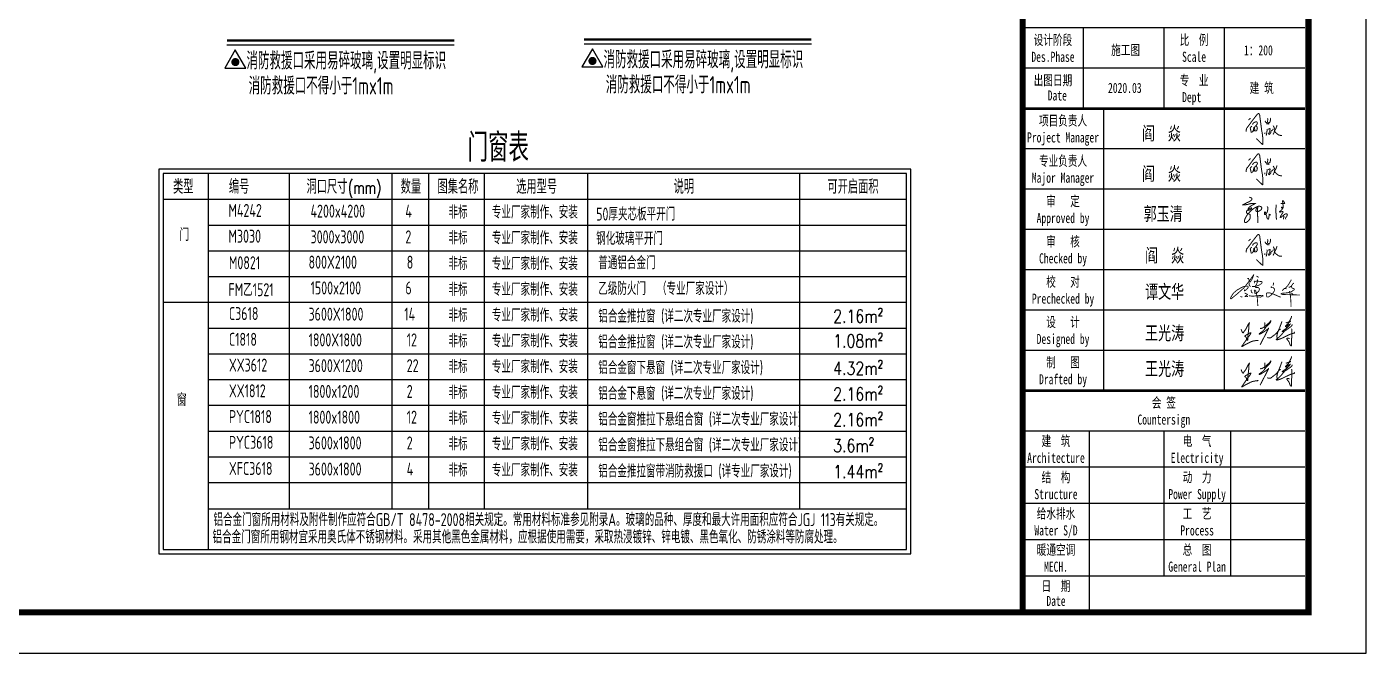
# Model space of a CAD drawing. Extents: x 180850 to 1399066, y 48356 to 327880.
# Drawn here: x 747493 to 793893, y 232984 to 254692 of the extents above; entities that cross this region are included whole.
import ezdxf
from ezdxf.enums import TextEntityAlignment as Align

# ---------------------------------------------------------------- set-up
doc = ezdxf.new("R2010")
doc.units = 0
doc.header["$LTSCALE"] = 1000
for name, color, linetype in [('002', 3, 'Continuous'), ('Gzd', 1, 'Continuous'), ('PUB_TAB', 7, 'Continuous'), ('PUB_TITLE', 4, 'Continuous'), ('REIN', 1, 'Continuous'), ('TEXT', 7, 'Continuous'), ('THICK', 6, 'Continuous'), ('THIN', 7, 'Continuous'), ('图框文字', 120, 'Continuous')]:
    doc.layers.add(name, color=color, linetype=linetype)
doc.styles.add('_gyy_title_ST', font='', dxfattribs={"width": 0.8})
doc.styles.add('_TCH_WDTABLE', font='SIMPLEX', dxfattribs={"bigfont": 'GBCBIG'})
doc.styles.add('SIM-TSSC', font='simplex.shx', dxfattribs={"width": 0.8, "bigfont": 'tssdchn.shx'})
doc.styles.add('TSSD_Dimension', font='Tssdeng.shx', dxfattribs={"width": 0.8, "bigfont": 'hztxt.shx'})
doc.styles.add('TSSD_Norm', font='tssdeng.shx', dxfattribs={"bigfont": 'hztxt.shx'})
doc.styles.add('标准字体', font='tssdeng.shx', dxfattribs={"width": 0.7, "bigfont": 'tssdchn.shx'})
doc.styles.get('_gyy_title_ST').set_extended_font_data('SimSun')

# ---------------------------------------------------------------- blocks, each defined once
blk = doc.blocks.new('asdf')
at = {"color": 2, "lineweight": 25, "const_width": 25}
for points in [[(2531201, 1895196), (2531253, 1895242)], [(2531310, 1895199), (2531428, 1895348)], [(2531428, 1895348), (2531455, 1895365)], [(2531455, 1895365), (2531480, 1895318)], [(2531480, 1895318), (2531529, 1894945)], [(2531677, 1895238), (2531681, 1895194)], [(2531740, 1895244), (2531751, 1895233)], [(2531751, 1895233), (2531751, 1895205)], [(2531144, 1894910), (2531152, 1894991)], [(2531152, 1894991), (2531180, 1895021)], [(2531180, 1895021), (2531310, 1895199)], [(2531288, 1895046), (2531245, 1895006)], [(2531245, 1895006), (2531261, 1894932)], [(2531261, 1894932), (2531271, 1894889)], [(2531271, 1894889), (2531288, 1894893)], [(2531288, 1894893), (2531319, 1894920)], [(2531301, 1895084), (2531314, 1895109)], [(2531314, 1895109), (2531322, 1895121)], [(2531319, 1894920), (2531321, 1894951)], [(2531321, 1894951), (2531334, 1894984)], [(2531322, 1895121), (2531341, 1895136)], [(2531338, 1894938), (2531326, 1894956)], [(2531334, 1894984), (2531336, 1895022)], [(2531346, 1894925), (2531338, 1894938)], [(2531339, 1894936), (2531360, 1894945)], [(2531341, 1895136), (2531372, 1895148)], [(2531345, 1894996), (2531367, 1895042)], [(2531387, 1894925), (2531346, 1894925)], [(2531360, 1894945), (2531351, 1894996)], [(2531367, 1895042), (2531382, 1895054)], [(2531372, 1895148), (2531403, 1895151)], [(2531382, 1895054), (2531401, 1895042)], [(2531409, 1894940), (2531387, 1894925)], [(2531407, 1895082), (2531389, 1895056)], [(2531401, 1895042), (2531414, 1895027)], [(2531403, 1895151), (2531421, 1895140)], [(2531423, 1895114), (2531407, 1895082)], [(2531421, 1894971), (2531409, 1894940)], [(2531414, 1895027), (2531422, 1895000)], [(2531421, 1895140), (2531423, 1895114)], [(2531422, 1895000), (2531421, 1894971)], [(2531529, 1894945), (2531550, 1894833)], [(2531612, 1895178), (2531630, 1895135)], [(2531630, 1895135), (2531645, 1895132)], [(2531645, 1895132), (2531659, 1895133)], [(2531658, 1895106), (2531656, 1895092)], [(2531671, 1895149), (2531658, 1895106)], [(2531664, 1894948), (2531658, 1894880)], [(2531661, 1894978), (2531664, 1894948)], [(2531671, 1895106), (2531703, 1895096)], [(2531681, 1895194), (2531671, 1895149)], [(2531712, 1895127), (2531687, 1895132)], [(2531690, 1894965), (2531741, 1894991)], [(2531728, 1894906), (2531694, 1894847)], [(2531703, 1895096), (2531716, 1895110)], [(2531734, 1895144), (2531712, 1895127)], [(2531741, 1894991), (2531728, 1894906)], [(2531744, 1895184), (2531734, 1895144)], [(2531751, 1895205), (2531744, 1895184)], [(2531758, 1894919), (2531804, 1894953)], [(2531758, 1894885), (2531758, 1894919)], [(2531804, 1894953), (2531821, 1894982)], [(2531817, 1895058), (2531855, 1894974)], [(2531845, 1894919), (2531835, 1894880)], [(2531855, 1894974), (2531845, 1894919)], [(2531855, 1894949), (2531853, 1894942)], [(2531853, 1894942), (2531864, 1894888)], [(2531878, 1894974), (2531855, 1894949)], [(2531862, 1894897), (2531907, 1894859)], [(2531912, 1895067), (2531878, 1894974)], [(2531555, 1894585), (2531397, 1894735)], [(2531550, 1894833), (2531558, 1894732)], [(2531558, 1894626), (2531555, 1894585)], [(2531558, 1894732), (2531558, 1894626)], [(2531610, 1894887), (2531611, 1894847)], [(2531658, 1894880), (2531641, 1894811)], [(2531694, 1894847), (2531720, 1894839)], [(2531720, 1894839), (2531758, 1894885)], [(2531835, 1894880), (2531810, 1894836)], [(2531907, 1894859), (2531945, 1894828)], [(2531945, 1894828), (2531993, 1894816)], [(2531993, 1894816), (2532034, 1894816)]]:
    blk.add_lwpolyline(points, dxfattribs=at)
blk = doc.blocks.new('wfadf')
at = {"color": 2, "lineweight": 25, "const_width": 25}
for points in [[(2531221, 1893280), (2531268, 1893267), (2531280, 1893258), (2531285, 1893250), (2531289, 1893239), (2531287, 1893226), (2531279, 1893214), (2531266, 1893200), (2531240, 1893184), (2531192, 1893157), (2531155, 1893142), (2531122, 1893123), (2531089, 1893107), (2531063, 1893096), (2531061, 1893091), (2531109, 1893090), (2531136, 1893095), (2531162, 1893099), (2531182, 1893103), (2531204, 1893109), (2531229, 1893116), (2531261, 1893123), (2531306, 1893123), (2531348, 1893125), (2531368, 1893126), (2531354, 1893113), (2531289, 1893081), (2531258, 1893060), (2531236, 1893048), (2531213, 1893026), (2531203, 1893014), (2531197, 1892999), (2531197, 1892980), (2531197, 1892967), (2531201, 1892959), (2531209, 1892956), (2531223, 1892960), (2531255, 1892976), (2531265, 1892983), (2531278, 1892994), (2531283, 1893005), (2531283, 1893010), (2531280, 1893016), (2531268, 1893016), (2531256, 1893014), (2531231, 1892999), (2531206, 1892983), (2531187, 1892967), (2531163, 1892946), (2531155, 1892932), (2531152, 1892912), (2531156, 1892892), (2531169, 1892880), (2531194, 1892873), (2531218, 1892866), (2531239, 1892852), (2531246, 1892838), (2531245, 1892809), (2531246, 1892782), (2531243, 1892758), (2531229, 1892732), (2531210, 1892706), (2531188, 1892686), (2531165, 1892668), (2531149, 1892657), (2531130, 1892654), (2531116, 1892655), (2531107, 1892664), (2531102, 1892674), (2531102, 1892689), (2531104, 1892708), (2531111, 1892733), (2531129, 1892774), (2531149, 1892807), (2531168, 1892837), (2531190, 1892865), (2531212, 1892893), (2531255, 1892938), (2531298, 1892974), (2531333, 1893002), (2531366, 1893021), (2531413, 1893044), (2531436, 1893054), (2531455, 1893058), (2531478, 1893058), (2531506, 1893051), (2531525, 1893038), (2531531, 1893026), (2531534, 1893013), (2531528, 1892997), (2531522, 1892981), (2531502, 1892960), (2531479, 1892944), (2531442, 1892928), (2531413, 1892927), (2531395, 1892933), (2531387, 1892949), (2531386, 1892964), (2531390, 1892977), (2531398, 1892992), (2531412, 1893015), (2531422, 1893021), (2531431, 1893022), (2531425, 1892920), (2531430, 1892817), (2531432, 1892667), (2531432, 1892642)], [(2531661, 1893048), (2531679, 1893035), (2531682, 1893015), (2531680, 1892967), (2531667, 1892912), (2531644, 1892876), (2531631, 1892856), (2531618, 1892849), (2531606, 1892849), (2531599, 1892860), (2531598, 1892890), (2531603, 1892914), (2531616, 1892915), (2531626, 1892898), (2531636, 1892856), (2531655, 1892804), (2531659, 1892776), (2531664, 1892764), (2531672, 1892749), (2531680, 1892740), (2531686, 1892737), (2531691, 1892736), (2531697, 1892739), (2531704, 1892762), (2531713, 1892817), (2531715, 1892846), (2531715, 1892856), (2531741, 1892842), (2531758, 1892842)], [(2531889, 1893096), (2531883, 1892990), (2531884, 1892899), (2531891, 1892801), (2531895, 1892727)], [(2531975, 1892927), (2531970, 1892912)], [(2531970, 1892912), (2531986, 1892913)], [(2531999, 1892940), (2531975, 1892927)], [(2531986, 1892913), (2531999, 1892914)], [(2532033, 1892977), (2531999, 1892940)], [(2531999, 1892914), (2532006, 1892916)], [(2532003, 1893125), (2532035, 1893127)], [(2532006, 1892916), (2532021, 1892922)], [(2532019, 1893041), (2532060, 1893017)], [(2532020, 1893041), (2532019, 1893034), (2532020, 1893030), (2532021, 1893025), (2532022, 1893021), (2532024, 1893017), (2532028, 1893015), (2532030, 1893014), (2532052, 1893011), (2532057, 1893011)], [(2532021, 1892922), (2532026, 1892925)], [(2532055, 1892899), (2532021, 1892847)], [(2532026, 1892925), (2532030, 1892927)], [(2532030, 1892927), (2532039, 1892927)], [(2532060, 1893017), (2532033, 1892977)], [(2532035, 1893127), (2532056, 1893125)], [(2532039, 1892927), (2532055, 1892923)], [(2532045, 1893207), (2532044, 1893200)], [(2532044, 1893200), (2532056, 1893113)], [(2532059, 1893195), (2532045, 1893207)], [(2532055, 1892923), (2532063, 1892920)], [(2532064, 1892913), (2532055, 1892899)], [(2532056, 1893125), (2532090, 1893125)], [(2532056, 1893113), (2532062, 1893074)], [(2532064, 1893030), (2532057, 1893011)], [(2532075, 1893175), (2532059, 1893195)], [(2532062, 1893074), (2532064, 1893030)], [(2532063, 1892920), (2532064, 1892913)], [(2532091, 1893154), (2532075, 1893175)], [(2532090, 1893125), (2532105, 1893125)], [(2532105, 1893125), (2532091, 1893154)], [(2531992, 1892787), (2531992, 1892776)], [(2531992, 1892776), (2531999, 1892774)], [(2531996, 1892806), (2531992, 1892787)], [(2532021, 1892847), (2531996, 1892806)], [(2531999, 1892774), (2532017, 1892789)], [(2532017, 1892789), (2532063, 1892827)], [(2532063, 1892827), (2532100, 1892857)], [(2532085, 1892819), (2532074, 1892766), (2532074, 1892741), (2532074, 1892734)], [(2532100, 1892857), (2532115, 1892866)], [(2532119, 1892759), (2532108, 1892755)], [(2532115, 1892866), (2532132, 1892870)], [(2532129, 1892774), (2532119, 1892759)], [(2532133, 1892737), (2532125, 1892733)], [(2532150, 1892805), (2532129, 1892774)], [(2532132, 1892870), (2532148, 1892870)], [(2532148, 1892870), (2532160, 1892865)], [(2532164, 1892834), (2532150, 1892805)], [(2532160, 1892865), (2532166, 1892855)], [(2532166, 1892855), (2532164, 1892834)]]:
    blk.add_lwpolyline(points, dxfattribs=at)
blk = doc.blocks.new('2')
at = {"color": 2, "lineweight": 25, "const_width": 25}
for points in [[(2532270, 1890333), (2532269, 1890321), (2532267, 1890308), (2532263, 1890295), (2532257, 1890281), (2532251, 1890268), (2532244, 1890254), (2532237, 1890240), (2532230, 1890226), (2532223, 1890213), (2532216, 1890199), (2532210, 1890186), (2532203, 1890173), (2532197, 1890160), (2532191, 1890147), (2532185, 1890134), (2532179, 1890122), (2532173, 1890109), (2532167, 1890096), (2532161, 1890084), (2532156, 1890072), (2532151, 1890061), (2532146, 1890051), (2532142, 1890042), (2532138, 1890033), (2532134, 1890026), (2532131, 1890020), (2532129, 1890015), (2532126, 1890011), (2532124, 1890007), (2532122, 1890004), (2532121, 1890001), (2532119, 1889998), (2532117, 1889994), (2532115, 1889991), (2532113, 1889988), (2532110, 1889984), (2532108, 1889980), (2532106, 1889977), (2532104, 1889973), (2532101, 1889969), (2532099, 1889965), (2532096, 1889961), (2532093, 1889957), (2532091, 1889954), (2532088, 1889950), (2532085, 1889946), (2532082, 1889942), (2532079, 1889939), (2532077, 1889936), (2532074, 1889932), (2532070, 1889929), (2532067, 1889926), (2532064, 1889922), (2532060, 1889918), (2532056, 1889913), (2532051, 1889908), (2532046, 1889902), (2532041, 1889895), (2532035, 1889888), (2532028, 1889880), (2532021, 1889872), (2532014, 1889863), (2532006, 1889854), (2531997, 1889845), (2531988, 1889836), (2531979, 1889827), (2531969, 1889817), (2531960, 1889809), (2531951, 1889800), (2531942, 1889792), (2531934, 1889785), (2531928, 1889779), (2531922, 1889774), (2531918, 1889771), (2531914, 1889767), (2531911, 1889765), (2531909, 1889763), (2531907, 1889762), (2531905, 1889761), (2531903, 1889760), (2531902, 1889760), (2531900, 1889759), (2531898, 1889758), (2531896, 1889758), (2531895, 1889757), (2531894, 1889756), (2531893, 1889755), (2531892, 1889754), (2531892, 1889752), (2531892, 1889751), (2531893, 1889750), (2531894, 1889748), (2531895, 1889747), (2531897, 1889745), (2531899, 1889744), (2531902, 1889744), (2531904, 1889743), (2531907, 1889743), (2531911, 1889743), (2531914, 1889744), (2531919, 1889745), (2531923, 1889746), (2531929, 1889747), (2531935, 1889749), (2531941, 1889751), (2531948, 1889753), (2531956, 1889755), (2531963, 1889757), (2531970, 1889760), (2531978, 1889762), (2531985, 1889765), (2531991, 1889767), (2531997, 1889769), (2532003, 1889771), (2532008, 1889773), (2532012, 1889775), (2532017, 1889776), (2532021, 1889778), (2532025, 1889780), (2532030, 1889782), (2532035, 1889784), (2532039, 1889787), (2532045, 1889789), (2532050, 1889792), (2532055, 1889794), (2532060, 1889797), (2532066, 1889800), (2532071, 1889802), (2532077, 1889805), (2532082, 1889808), (2532088, 1889811), (2532094, 1889814), (2532100, 1889817), (2532105, 1889820), (2532112, 1889823), (2532118, 1889826), (2532125, 1889829), (2532131, 1889833), (2532138, 1889836), (2532145, 1889839), (2532152, 1889842), (2532158, 1889845), (2532164, 1889847), (2532170, 1889850), (2532175, 1889853), (2532180, 1889855), (2532184, 1889857), (2532189, 1889859), (2532193, 1889861), (2532197, 1889863), (2532201, 1889865), (2532205, 1889867), (2532209, 1889869), (2532213, 1889871), (2532217, 1889873), (2532221, 1889874), (2532225, 1889876), (2532230, 1889878), (2532234, 1889880), (2532238, 1889881), (2532241, 1889883), (2532245, 1889884), (2532249, 1889886), (2532253, 1889887), (2532257, 1889888), (2532262, 1889890), (2532267, 1889891), (2532272, 1889893), (2532278, 1889894), (2532285, 1889896), (2532291, 1889898), (2532298, 1889900), (2532305, 1889901), (2532312, 1889903), (2532318, 1889905), (2532324, 1889906), (2532330, 1889908), (2532335, 1889909), (2532339, 1889911), (2532341, 1889914), (2532342, 1889919), (2532341, 1889924), (2532338, 1889932), (2532333, 1889941)], [(2531019, 1890007), (2531024, 1889993), (2531029, 1889982), (2531032, 1889973), (2531035, 1889965), (2531037, 1889959), (2531039, 1889954), (2531041, 1889950), (2531042, 1889946), (2531044, 1889942), (2531045, 1889939), (2531047, 1889936), (2531049, 1889933), (2531050, 1889931), (2531052, 1889928), (2531054, 1889926), (2531057, 1889924), (2531059, 1889922), (2531061, 1889921), (2531064, 1889919), (2531066, 1889918), (2531068, 1889918), (2531070, 1889917), (2531072, 1889917), (2531074, 1889918), (2531075, 1889918), (2531077, 1889920), (2531078, 1889921), (2531079, 1889923), (2531079, 1889925), (2531080, 1889927), (2531081, 1889930), (2531082, 1889932), (2531083, 1889935), (2531084, 1889937), (2531085, 1889940), (2531087, 1889942), (2531089, 1889945), (2531091, 1889948), (2531093, 1889951), (2531096, 1889955), (2531099, 1889958), (2531102, 1889962), (2531106, 1889966), (2531110, 1889971), (2531113, 1889975), (2531117, 1889979), (2531121, 1889984), (2531124, 1889989), (2531128, 1889994), (2531131, 1889999), (2531134, 1890004), (2531137, 1890010), (2531140, 1890015), (2531143, 1890021), (2531145, 1890026), (2531148, 1890032), (2531152, 1890038), (2531155, 1890044), (2531158, 1890051), (2531161, 1890057), (2531165, 1890064), (2531168, 1890070), (2531172, 1890077), (2531175, 1890084), (2531179, 1890091), (2531182, 1890097), (2531186, 1890104), (2531189, 1890111), (2531192, 1890117), (2531195, 1890123), (2531198, 1890128), (2531201, 1890134), (2531204, 1890138), (2531207, 1890143), (2531209, 1890146), (2531211, 1890150), (2531214, 1890152), (2531216, 1890155), (2531217, 1890157), (2531219, 1890158), (2531220, 1890159), (2531221, 1890160), (2531223, 1890161), (2531223, 1890161), (2531224, 1890161), (2531225, 1890161), (2531225, 1890161), (2531226, 1890161), (2531226, 1890161), (2531226, 1890160), (2531226, 1890160), (2531226, 1890159), (2531226, 1890158), (2531225, 1890157), (2531225, 1890156), (2531224, 1890155), (2531224, 1890153), (2531223, 1890151), (2531222, 1890149), (2531221, 1890147), (2531221, 1890144), (2531220, 1890141), (2531219, 1890138), (2531218, 1890135), (2531217, 1890131), (2531216, 1890127), (2531215, 1890123), (2531215, 1890119), (2531214, 1890115), (2531213, 1890110), (2531212, 1890105), (2531212, 1890100), (2531211, 1890096), (2531210, 1890091), (2531210, 1890086), (2531209, 1890081), (2531209, 1890076), (2531209, 1890071), (2531208, 1890066), (2531208, 1890062), (2531208, 1890057), (2531208, 1890053), (2531208, 1890049), (2531208, 1890045), (2531207, 1890041), (2531207, 1890036), (2531207, 1890032), (2531207, 1890028), (2531207, 1890024), (2531207, 1890020), (2531207, 1890015), (2531207, 1890010), (2531207, 1890006), (2531207, 1890000), (2531206, 1889995), (2531206, 1889989), (2531205, 1889983), (2531205, 1889976), (2531204, 1889969), (2531203, 1889962), (2531202, 1889954), (2531201, 1889946), (2531200, 1889937), (2531198, 1889927), (2531197, 1889918), (2531196, 1889907), (2531195, 1889897), (2531194, 1889887), (2531193, 1889877), (2531192, 1889867), (2531191, 1889858), (2531190, 1889849), (2531190, 1889841), (2531190, 1889834), (2531189, 1889828), (2531189, 1889822), (2531189, 1889817), (2531189, 1889812), (2531189, 1889807), (2531189, 1889803), (2531188, 1889798), (2531188, 1889794), (2531188, 1889790), (2531188, 1889786), (2531187, 1889782), (2531187, 1889778), (2531187, 1889774), (2531187, 1889771), (2531187, 1889768), (2531186, 1889764), (2531186, 1889762), (2531186, 1889759), (2531186, 1889757), (2531186, 1889754), (2531185, 1889752), (2531185, 1889750), (2531185, 1889749), (2531185, 1889747), (2531185, 1889746), (2531184, 1889744), (2531184, 1889743), (2531184, 1889742), (2531183, 1889741), (2531183, 1889739), (2531182, 1889738), (2531182, 1889737), (2531181, 1889735), (2531180, 1889734), (2531179, 1889733), (2531178, 1889732), (2531177, 1889732), (2531176, 1889732), (2531174, 1889732), (2531173, 1889733), (2531171, 1889734), (2531169, 1889735), (2531167, 1889736), (2531166, 1889738), (2531164, 1889740), (2531163, 1889742), (2531161, 1889743), (2531160, 1889745), (2531159, 1889747), (2531159, 1889749), (2531158, 1889752), (2531157, 1889754), (2531156, 1889757), (2531156, 1889761), (2531155, 1889764), (2531154, 1889769), (2531154, 1889773), (2531153, 1889777), (2531152, 1889782), (2531151, 1889786), (2531150, 1889790), (2531149, 1889794), (2531148, 1889797), (2531147, 1889800), (2531146, 1889802), (2531145, 1889804), (2531144, 1889806), (2531143, 1889808), (2531141, 1889809), (2531140, 1889811), (2531138, 1889812), (2531137, 1889813), (2531135, 1889815), (2531133, 1889816), (2531131, 1889817), (2531130, 1889819), (2531128, 1889820), (2531126, 1889821), (2531124, 1889823), (2531122, 1889824), (2531120, 1889825), (2531118, 1889827), (2531117, 1889828), (2531115, 1889830), (2531114, 1889831), (2531114, 1889833), (2531114, 1889835), (2531114, 1889837), (2531115, 1889839), (2531116, 1889841), (2531118, 1889844), (2531121, 1889846), (2531124, 1889849), (2531129, 1889852), (2531133, 1889855), (2531139, 1889859), (2531145, 1889862), (2531151, 1889866), (2531158, 1889869), (2531164, 1889873), (2531171, 1889876), (2531177, 1889880), (2531182, 1889883), (2531188, 1889886), (2531193, 1889889), (2531197, 1889891), (2531202, 1889894), (2531207, 1889896), (2531211, 1889899), (2531216, 1889901), (2531220, 1889904), (2531225, 1889907), (2531230, 1889909), (2531234, 1889911), (2531239, 1889914), (2531243, 1889916), (2531246, 1889917), (2531250, 1889919), (2531253, 1889920), (2531255, 1889920), (2531257, 1889920), (2531258, 1889920), (2531259, 1889919), (2531260, 1889918), (2531260, 1889916), (2531260, 1889913), (2531259, 1889910), (2531258, 1889906), (2531257, 1889902), (2531255, 1889897), (2531253, 1889892), (2531251, 1889887), (2531248, 1889881), (2531245, 1889876), (2531241, 1889870), (2531237, 1889864), (2531233, 1889858), (2531229, 1889852), (2531224, 1889846), (2531219, 1889840), (2531214, 1889834), (2531209, 1889828), (2531204, 1889822), (2531199, 1889815), (2531194, 1889809), (2531189, 1889802), (2531184, 1889796), (2531179, 1889790), (2531175, 1889783), (2531170, 1889777), (2531166, 1889771), (2531162, 1889765), (2531157, 1889759), (2531153, 1889752), (2531148, 1889744), (2531142, 1889736), (2531136, 1889727), (2531129, 1889717), (2531122, 1889705), (2531113, 1889693), (2531104, 1889680), (2531095, 1889667), (2531086, 1889655), (2531078, 1889642), (2531070, 1889631), (2531063, 1889621), (2531057, 1889612), (2531052, 1889605), (2531048, 1889600), (2531045, 1889595), (2531042, 1889592), (2531041, 1889589), (2531039, 1889587), (2531038, 1889585), (2531037, 1889584), (2531036, 1889582), (2531035, 1889581), (2531035, 1889580), (2531035, 1889580), (2531035, 1889579), (2531036, 1889579), (2531037, 1889579), (2531038, 1889578), (2531040, 1889578), (2531042, 1889578), (2531045, 1889578), (2531047, 1889579), (2531050, 1889579), (2531053, 1889580), (2531055, 1889581), (2531058, 1889582), (2531061, 1889583), (2531063, 1889585), (2531066, 1889587), (2531068, 1889589), (2531071, 1889591), (2531074, 1889593), (2531077, 1889595), (2531079, 1889597), (2531082, 1889599), (2531085, 1889601), (2531089, 1889604), (2531092, 1889606), (2531095, 1889608), (2531099, 1889610), (2531103, 1889612), (2531106, 1889615), (2531110, 1889617), (2531115, 1889619), (2531119, 1889622), (2531124, 1889624), (2531128, 1889626), (2531133, 1889629), (2531139, 1889632), (2531144, 1889634), (2531150, 1889637), (2531156, 1889640), (2531162, 1889643), (2531168, 1889646), (2531175, 1889649), (2531181, 1889653), (2531188, 1889656), (2531195, 1889660), (2531202, 1889664), (2531209, 1889667), (2531216, 1889671), (2531223, 1889675), (2531229, 1889678), (2531236, 1889682), (2531242, 1889685), (2531248, 1889688), (2531253, 1889691), (2531259, 1889693), (2531264, 1889695), (2531269, 1889698), (2531274, 1889700), (2531280, 1889701), (2531285, 1889703), (2531290, 1889705), (2531296, 1889707), (2531302, 1889709), (2531308, 1889710), (2531314, 1889712), (2531321, 1889713), (2531327, 1889715), (2531334, 1889716), (2531341, 1889717), (2531348, 1889719), (2531355, 1889720), (2531361, 1889721), (2531368, 1889722), (2531374, 1889723), (2531380, 1889724), (2531386, 1889725), (2531391, 1889725), (2531396, 1889726), (2531401, 1889727), (2531405, 1889728), (2531410, 1889729), (2531414, 1889729), (2531418, 1889730), (2531422, 1889730), (2531426, 1889730), (2531430, 1889730), (2531434, 1889730), (2531438, 1889729), (2531441, 1889728), (2531444, 1889726), (2531446, 1889724), (2531447, 1889721)], [(2531488, 1890029), (2531501, 1890027), (2531514, 1890027), (2531524, 1890028), (2531533, 1890030), (2531542, 1890033), (2531549, 1890036), (2531555, 1890040), (2531561, 1890044), (2531567, 1890047), (2531572, 1890050), (2531577, 1890053), (2531582, 1890056), (2531587, 1890059), (2531591, 1890062), (2531596, 1890065), (2531600, 1890068), (2531605, 1890071), (2531610, 1890074), (2531614, 1890077), (2531618, 1890081), (2531623, 1890084), (2531627, 1890088), (2531631, 1890091), (2531636, 1890095), (2531640, 1890099), (2531643, 1890102), (2531647, 1890106), (2531651, 1890110), (2531656, 1890114), (2531660, 1890119), (2531665, 1890123), (2531670, 1890128), (2531676, 1890133), (2531681, 1890138), (2531687, 1890143), (2531694, 1890148), (2531700, 1890153), (2531705, 1890158), (2531711, 1890163), (2531715, 1890167), (2531720, 1890172), (2531723, 1890175), (2531726, 1890179), (2531729, 1890183), (2531732, 1890186), (2531734, 1890190), (2531736, 1890193), (2531738, 1890196), (2531740, 1890199), (2531742, 1890202), (2531744, 1890205), (2531746, 1890208), (2531748, 1890210), (2531749, 1890213), (2531751, 1890214), (2531753, 1890216), (2531754, 1890216), (2531755, 1890217), (2531756, 1890216), (2531757, 1890215), (2531757, 1890214), (2531758, 1890212), (2531757, 1890209), (2531757, 1890206), (2531756, 1890202), (2531754, 1890197), (2531752, 1890192), (2531750, 1890186), (2531747, 1890179), (2531743, 1890173), (2531738, 1890166), (2531732, 1890158), (2531726, 1890150), (2531718, 1890143), (2531710, 1890135), (2531702, 1890126), (2531694, 1890118), (2531685, 1890110), (2531677, 1890102), (2531669, 1890094), (2531662, 1890087), (2531655, 1890079), (2531649, 1890072), (2531643, 1890065), (2531637, 1890058), (2531632, 1890051), (2531627, 1890044), (2531622, 1890036), (2531617, 1890029), (2531612, 1890022), (2531606, 1890015), (2531601, 1890008), (2531596, 1890001), (2531590, 1889993), (2531584, 1889986), (2531578, 1889979), (2531571, 1889973), (2531564, 1889966), (2531556, 1889960), (2531548, 1889953), (2531541, 1889947), (2531533, 1889942), (2531526, 1889936), (2531518, 1889931), (2531511, 1889926), (2531505, 1889922), (2531499, 1889917), (2531493, 1889913), (2531488, 1889910), (2531483, 1889906), (2531479, 1889903), (2531476, 1889900), (2531473, 1889897), (2531471, 1889894), (2531469, 1889892), (2531468, 1889889), (2531468, 1889887), (2531469, 1889886), (2531471, 1889885), (2531473, 1889885), (2531476, 1889885), (2531480, 1889885), (2531484, 1889886), (2531489, 1889888), (2531494, 1889889), (2531500, 1889892), (2531505, 1889894), (2531511, 1889897), (2531516, 1889900), (2531522, 1889903), (2531527, 1889906), (2531533, 1889910), (2531539, 1889913), (2531545, 1889917), (2531551, 1889921), (2531558, 1889926), (2531565, 1889930), (2531573, 1889935), (2531581, 1889940), (2531589, 1889944), (2531597, 1889949), (2531604, 1889954), (2531612, 1889959), (2531619, 1889964), (2531626, 1889969), (2531633, 1889973), (2531639, 1889978), (2531645, 1889983), (2531651, 1889987), (2531656, 1889991), (2531661, 1889995), (2531666, 1890000), (2531671, 1890004), (2531676, 1890007), (2531680, 1890011), (2531685, 1890015), (2531689, 1890018), (2531692, 1890021), (2531695, 1890024), (2531698, 1890027), (2531700, 1890028), (2531700, 1890025), (2531693, 1890011), (2531679, 1889982), (2531654, 1889933), (2531616, 1889860), (2531562, 1889757), (2531490, 1889619)], [(2531601, 1890175), (2531603, 1890171), (2531605, 1890167), (2531606, 1890162), (2531607, 1890156), (2531608, 1890151), (2531609, 1890145), (2531609, 1890139), (2531609, 1890134), (2531610, 1890128), (2531610, 1890123), (2531610, 1890117), (2531610, 1890112), (2531610, 1890107), (2531610, 1890101), (2531609, 1890095), (2531609, 1890090), (2531609, 1890083), (2531609, 1890077), (2531608, 1890069), (2531608, 1890061), (2531607, 1890051), (2531607, 1890040), (2531606, 1890027), (2531605, 1890013)], [(2531669, 1889811), (2531674, 1889805), (2531679, 1889800), (2531684, 1889797), (2531688, 1889794), (2531693, 1889792), (2531696, 1889791), (2531700, 1889791), (2531703, 1889790), (2531706, 1889790), (2531708, 1889790), (2531711, 1889789), (2531713, 1889789), (2531716, 1889789), (2531718, 1889789), (2531720, 1889789), (2531722, 1889789), (2531725, 1889789), (2531728, 1889788), (2531730, 1889789), (2531733, 1889789), (2531736, 1889789), (2531739, 1889790), (2531742, 1889790), (2531746, 1889791), (2531749, 1889793), (2531752, 1889794), (2531756, 1889796), (2531759, 1889798), (2531763, 1889800), (2531766, 1889802), (2531770, 1889805), (2531773, 1889808), (2531777, 1889811), (2531781, 1889814), (2531785, 1889817), (2531789, 1889821), (2531794, 1889825), (2531800, 1889829), (2531806, 1889834), (2531813, 1889840), (2531821, 1889846), (2531829, 1889852), (2531838, 1889859), (2531848, 1889866), (2531857, 1889873), (2531865, 1889880), (2531873, 1889886), (2531881, 1889892), (2531887, 1889898), (2531892, 1889903), (2531897, 1889907), (2531901, 1889912), (2531904, 1889916), (2531907, 1889921), (2531911, 1889925), (2531914, 1889930), (2531918, 1889936), (2531922, 1889941), (2531926, 1889947), (2531931, 1889953), (2531936, 1889960), (2531942, 1889966), (2531948, 1889972), (2531954, 1889979), (2531961, 1889985), (2531968, 1889990), (2531975, 1889996), (2531981, 1890000), (2531987, 1890005), (2531992, 1890008), (2531996, 1890011), (2531999, 1890014)], [(2532031, 1890203), (2532029, 1890195), (2532026, 1890184), (2532021, 1890169), (2532015, 1890153), (2532009, 1890134), (2532002, 1890115), (2531995, 1890096), (2531988, 1890077), (2531981, 1890060), (2531975, 1890044), (2531968, 1890029), (2531963, 1890015), (2531957, 1890001), (2531952, 1889988), (2531947, 1889975), (2531942, 1889963), (2531937, 1889951), (2531933, 1889938), (2531928, 1889926), (2531924, 1889914), (2531921, 1889902), (2531917, 1889891), (2531914, 1889880), (2531912, 1889869), (2531911, 1889858), (2531909, 1889848), (2531909, 1889838), (2531909, 1889829), (2531909, 1889820), (2531909, 1889812), (2531910, 1889805), (2531911, 1889798), (2531912, 1889791), (2531914, 1889785), (2531916, 1889779), (2531918, 1889774), (2531921, 1889768), (2531924, 1889763), (2531927, 1889757), (2531931, 1889751)], [(2532128, 1890159), (2532135, 1890163), (2532143, 1890166), (2532150, 1890169), (2532158, 1890172), (2532166, 1890175), (2532175, 1890178), (2532183, 1890181), (2532192, 1890184), (2532201, 1890187), (2532210, 1890191), (2532219, 1890194), (2532226, 1890197), (2532233, 1890200), (2532239, 1890201), (2532243, 1890202), (2532245, 1890203), (2532245, 1890202), (2532243, 1890199), (2532239, 1890197), (2532234, 1890193), (2532228, 1890188), (2532221, 1890183), (2532214, 1890178), (2532206, 1890171), (2532199, 1890165), (2532191, 1890159), (2532184, 1890152), (2532177, 1890145), (2532170, 1890138), (2532163, 1890131), (2532157, 1890125), (2532152, 1890119), (2532146, 1890113), (2532141, 1890107), (2532137, 1890102), (2532133, 1890097), (2532129, 1890092), (2532126, 1890088), (2532123, 1890085), (2532121, 1890082), (2532119, 1890079), (2532118, 1890077), (2532117, 1890075), (2532117, 1890074), (2532117, 1890073), (2532118, 1890073), (2532120, 1890073), (2532122, 1890074), (2532126, 1890075), (2532129, 1890077), (2532134, 1890079), (2532139, 1890081), (2532144, 1890083), (2532150, 1890086), (2532156, 1890089), (2532163, 1890093), (2532170, 1890096), (2532177, 1890100), (2532184, 1890103), (2532190, 1890107), (2532197, 1890111), (2532204, 1890115), (2532210, 1890118), (2532216, 1890122), (2532222, 1890126), (2532226, 1890129), (2532231, 1890132), (2532234, 1890135), (2532236, 1890136), (2532237, 1890136), (2532237, 1890135), (2532236, 1890132), (2532234, 1890128), (2532230, 1890122), (2532225, 1890114), (2532219, 1890106), (2532212, 1890098), (2532205, 1890089), (2532198, 1890080), (2532190, 1890071), (2532183, 1890063), (2532175, 1890056), (2532168, 1890049), (2532160, 1890042), (2532153, 1890037), (2532146, 1890031), (2532139, 1890026), (2532132, 1890021), (2532125, 1890016), (2532118, 1890011), (2532112, 1890007), (2532105, 1890002), (2532099, 1889998), (2532093, 1889993), (2532086, 1889989), (2532079, 1889985), (2532073, 1889980), (2532066, 1889976), (2532060, 1889971), (2532054, 1889967), (2532049, 1889963), (2532045, 1889960), (2532042, 1889957), (2532040, 1889954), (2532040, 1889952), (2532041, 1889950), (2532044, 1889950), (2532048, 1889949), (2532053, 1889950), (2532059, 1889951), (2532066, 1889952), (2532073, 1889955), (2532081, 1889958), (2532090, 1889961), (2532098, 1889965), (2532107, 1889969), (2532116, 1889974), (2532124, 1889979), (2532132, 1889984), (2532140, 1889988), (2532147, 1889993), (2532154, 1889998), (2532160, 1890002), (2532166, 1890007), (2532171, 1890011), (2532176, 1890015), (2532182, 1890019), (2532187, 1890023), (2532193, 1890027), (2532198, 1890031), (2532204, 1890035), (2532210, 1890039), (2532215, 1890042), (2532221, 1890046), (2532227, 1890050), (2532232, 1890054), (2532237, 1890058), (2532242, 1890062), (2532247, 1890066), (2532252, 1890070), (2532256, 1890074), (2532261, 1890078), (2532265, 1890082), (2532268, 1890086), (2532272, 1890090), (2532275, 1890094), (2532277, 1890099), (2532280, 1890104), (2532282, 1890109), (2532283, 1890115), (2532284, 1890122), (2532284, 1890130)], [(2532272, 1890022), (2532274, 1890006), (2532275, 1889991), (2532275, 1889976), (2532276, 1889961), (2532276, 1889947), (2532276, 1889932), (2532275, 1889918), (2532275, 1889905), (2532275, 1889891), (2532275, 1889878), (2532275, 1889865), (2532275, 1889853), (2532275, 1889841), (2532274, 1889831), (2532274, 1889821), (2532274, 1889813), (2532274, 1889805), (2532274, 1889799), (2532274, 1889794), (2532274, 1889789), (2532273, 1889784), (2532273, 1889780), (2532273, 1889776), (2532273, 1889771), (2532273, 1889766), (2532273, 1889761), (2532273, 1889755), (2532273, 1889750), (2532273, 1889744), (2532273, 1889737), (2532273, 1889731), (2532273, 1889725), (2532273, 1889719), (2532273, 1889713), (2532273, 1889707), (2532273, 1889701), (2532273, 1889695), (2532273, 1889689), (2532273, 1889683), (2532273, 1889677), (2532272, 1889671), (2532272, 1889665), (2532271, 1889658), (2532271, 1889653), (2532270, 1889647), (2532270, 1889641), (2532269, 1889636), (2532269, 1889631), (2532268, 1889626), (2532268, 1889622), (2532268, 1889618), (2532267, 1889614), (2532267, 1889611), (2532267, 1889608), (2532267, 1889605), (2532267, 1889602), (2532267, 1889600), (2532267, 1889597), (2532266, 1889596), (2532266, 1889594), (2532266, 1889593), (2532265, 1889592), (2532264, 1889592), (2532262, 1889592), (2532260, 1889592), (2532257, 1889594), (2532254, 1889596), (2532251, 1889598), (2532248, 1889601), (2532244, 1889605), (2532241, 1889610), (2532238, 1889615), (2532235, 1889621), (2532232, 1889628), (2532229, 1889636), (2532226, 1889644), (2532223, 1889651), (2532221, 1889659), (2532218, 1889667), (2532215, 1889674), (2532213, 1889680), (2532210, 1889686), (2532207, 1889691), (2532204, 1889696), (2532202, 1889701), (2532199, 1889705), (2532196, 1889709), (2532194, 1889712), (2532191, 1889716), (2532188, 1889720), (2532186, 1889723), (2532183, 1889726), (2532181, 1889729), (2532178, 1889733), (2532176, 1889736), (2532173, 1889739), (2532171, 1889742), (2532168, 1889745), (2532165, 1889748), (2532163, 1889751), (2532161, 1889754), (2532159, 1889757), (2532157, 1889760), (2532156, 1889763), (2532155, 1889767), (2532154, 1889770), (2532154, 1889773), (2532155, 1889775), (2532156, 1889778), (2532159, 1889780), (2532162, 1889781), (2532166, 1889782), (2532171, 1889783), (2532177, 1889782), (2532183, 1889782), (2532191, 1889781), (2532199, 1889780), (2532208, 1889779), (2532217, 1889778), (2532227, 1889778)]]:
    blk.add_lwpolyline(points, dxfattribs=at)
blk = doc.blocks.new('zsdgs dfg')
at = {"layer": '002', "color": 2, "const_width": 30}
for points in [[(6512075, 493756.04), (6511949.08, 493590.92)], [(6512004.12, 493822.92), (6512039.64, 493850.44)], [(6512039.64, 493850.44), (6512094.68, 493706.92)], [(6512071.8, 493689), (6512063.96, 493636.04)], [(6512232.28, 493974.28), (6512075, 493756.04)], [(6512094.68, 493706.92), (6512165.4, 493809.16)], [(6512165.4, 493809.16), (6512232.28, 493974.28)], [(6512231, 493757.64), (6512259.64, 493726.44)], [(6512259.64, 493726.44), (6512253.4, 493699.08)], [(6512253.4, 493699.08), (6512255.96, 493674.28)], [(6512264.6, 493732.68), (6512290.68, 493743.88)], [(6512290.68, 493743.88), (6512379, 493742.6)], [(6512341.72, 493685.48), (6512315.64, 493627.08)], [(6512318.04, 493920.36), (6512376.6, 493889.32)], [(6512361.56, 493807.24), (6512341.72, 493685.48)], [(6512377.72, 493878.12), (6512366.52, 493864.52)], [(6512376.6, 493889.32), (6512377.72, 493878.12)], [(6512379, 493742.6), (6512497.24, 493730.28)], [(6512507.16, 493692.84), (6512494.68, 493663.08)], [(6512497.24, 493730.28), (6512520.76, 493714.12)], [(6512520.76, 493714.12), (6512507.16, 493692.84)], [(6512906.52, 493688.04), (6512909.24, 493631.88)], [(6513519.64, 493794.6), (6513453.08, 493675.72)], [(6511447.16, 493205.16), (6511490.52, 493277.96)], [(6511490.52, 493277.96), (6511531.8, 493338.92)], [(6511659.64, 493309.32), (6511502.2, 493181.48)], [(6511531.8, 493338.92), (6511657.72, 493443.08)], [(6511657.72, 493443.08), (6511803.16, 493523.72)], [(6511771.8, 493409.64), (6511659.64, 493309.32)], [(6511765.72, 493230.76), (6511799, 493199.88)], [(6511876.28, 493502.28), (6511771.8, 493409.64)], [(6511803.16, 493523.72), (6511868.12, 493553.16)], [(6511868.12, 493553.16), (6511964.6, 493576.84)], [(6511949.08, 493590.92), (6511876.28, 493502.28)], [(6511899.64, 493409.64), (6511911.48, 493443.08)], [(6511942.84, 493421.48), (6511899.64, 493409.64)], [(6511911.48, 493443.08), (6511929.08, 493464.68)], [(6511911.48, 493335.72), (6512020.12, 493283.88)], [(6512020.12, 493283.88), (6511916.44, 493217.32)], [(6511916.44, 493217.32), (6511978.2, 493221)], [(6512017.56, 493502.12), (6511942.84, 493421.48)], [(6511964.6, 493576.84), (6512035.32, 493565)], [(6511978.2, 493221), (6512030.04, 493211.08)], [(6512039.32, 493549.32), (6512017.56, 493502.12)], [(6512035.32, 493565), (6512039.32, 493549.32)], [(6512056.92, 493242.92), (6512190.68, 493224.84)], [(6512063.96, 493636.04), (6512071, 493603.4)], [(6512071, 493603.4), (6512084.92, 493583.88)], [(6512084.92, 493583.88), (6512112.92, 493564.52)], [(6512112.92, 493564.52), (6512126.2, 493566.76)], [(6512142.84, 493452.04), (6512135.32, 493409.64)], [(6512135.32, 493409.64), (6512146.52, 493373.48)], [(6512146.52, 493373.48), (6512163.96, 493341)], [(6512196.28, 493559.88), (6512163.96, 493561.16)], [(6512163.96, 493341), (6512186.52, 493344.84)], [(6512190.68, 493224.84), (6512346.36, 493242.92)], [(6512278.36, 493561.16), (6512196.28, 493559.88)], [(6512261.4, 493437.16), (6512238.84, 493437.16)], [(6512238.84, 493437.16), (6512247.64, 493407.24)], [(6512247.64, 493407.24), (6512247.64, 493365.96)], [(6512247.64, 493365.96), (6512277.56, 493368.52)], [(6512255.16, 493351.08), (6512278.84, 493368.52)], [(6512256.44, 493322.28), (6512255.16, 493351.08)], [(6512273.88, 493321.16), (6512256.44, 493322.28)], [(6512306.36, 493410.92), (6512261.4, 493437.16)], [(6512265.08, 493520.68), (6512357.56, 493529.48)], [(6512315.64, 493627.08), (6512270.84, 493563.56)], [(6512320.12, 493327.4), (6512273.88, 493321.16)], [(6512277.56, 493368.52), (6512312.6, 493371.08)], [(6512351.64, 493583.56), (6512278.36, 493561.16)], [(6512278.84, 493368.52), (6512305.08, 493392.2)], [(6512305.08, 493392.2), (6512306.36, 493410.92)], [(6512312.6, 493371.08), (6512327.48, 493361)], [(6512327.48, 493361), (6512313.88, 493329.8)], [(6512313.88, 493329.8), (6512325.08, 493287.4)], [(6512352.44, 493358.6), (6512320.12, 493327.4)], [(6512325.08, 493287.4), (6512350.2, 493145.16)], [(6512346.36, 493242.92), (6512505.88, 493256.84)], [(6512442.52, 493625.8), (6512351.64, 493583.56)], [(6512396.12, 493397.16), (6512352.44, 493358.6)], [(6512357.56, 493529.48), (6512379.96, 493521.96)], [(6512379.96, 493521.96), (6512403.64, 493508.2)], [(6512418.68, 493457.16), (6512396.12, 493397.16)], [(6512403.64, 493508.2), (6512422.36, 493478.28)], [(6512422.36, 493478.28), (6512418.68, 493457.16)], [(6512494.68, 493663.08), (6512442.52, 493625.8)], [(6512531.8, 493230.92), (6512463.96, 493194.92)], [(6512505.88, 493256.84), (6512559.8, 493240.84)], [(6512559.8, 493240.84), (6512531.8, 493230.92)], [(6512656.6, 493254.76), (6512663, 493286.28)], [(6512665.4, 493230.92), (6512656.6, 493254.76)], [(6512663, 493286.28), (6512665.4, 493325.16)], [(6512665.4, 493325.16), (6512690.52, 493345.32)], [(6512674.2, 493212.04), (6512665.4, 493230.92)], [(6512690.52, 493345.32), (6512733.24, 493345.32)], [(6512733.24, 493345.32), (6512792.44, 493336.52)], [(6512798.68, 493243.56), (6512743.32, 493207.08)], [(6512792.44, 493336.52), (6512889.24, 493305.16)], [(6512846.52, 493291.24), (6512798.68, 493243.56)], [(6512843.96, 493563.88), (6512812.44, 493531.24)], [(6512812.44, 493531.24), (6512850.2, 493522.44)], [(6512877.88, 493323.88), (6512846.52, 493291.24)], [(6512850.2, 493522.44), (6512925.56, 493513.64)], [(6512913.08, 493376.68), (6512877.88, 493323.88)], [(6512909.24, 493631.88), (6512880.44, 493599.08)], [(6512889.24, 493305.16), (6513123, 493203.24)], [(6512938.2, 493413.16), (6512913.08, 493376.68)], [(6512925.56, 493513.64), (6512929.4, 493493.64)], [(6512929.4, 493493.64), (6512938.2, 493453.32)], [(6512938.2, 493453.32), (6512938.2, 493413.16)], [(6513227.48, 493330.92), (6513154.84, 493308.68)], [(6513154.84, 493308.68), (6513225.4, 493284.52)], [(6513200.92, 493405.48), (6513281.72, 493502.28)], [(6513265.56, 493473.96), (6513200.92, 493405.48)], [(6513225.4, 493284.52), (6513356.6, 493280.52)], [(6513386.84, 493342.92), (6513227.48, 493330.92)], [(6513340.12, 493524.52), (6513265.56, 493473.96)], [(6513281.72, 493502.28), (6513356.28, 493478.12)], [(6513416.76, 493617.16), (6513340.12, 493524.52)], [(6513356.6, 493280.52), (6513816.44, 493266.28)], [(6513517.88, 493377.32), (6513386.84, 493342.92)], [(6513453.08, 493675.72), (6513416.76, 493617.16)], [(6513425.08, 493534.6), (6513477.56, 493540.52)], [(6513457.4, 493407.08), (6513491.64, 493237.8)], [(6513477.56, 493540.52), (6513531.96, 493586.92)], [(6513491.64, 493237.8), (6513509.88, 492967.08)], [(6513614.68, 493447.88), (6513517.88, 493377.32)], [(6513566.36, 493298.6), (6513517.88, 493337)], [(6513523.96, 493564.84), (6513544.12, 493504.36)], [(6513531.96, 493586.92), (6513568.28, 493649.48)], [(6513544.12, 493504.36), (6513612.76, 493484.04)], [(6513582.52, 493274.44), (6513566.36, 493298.6)], [(6513568.28, 493649.48), (6513604.6, 493679.72)], [(6513816.44, 493266.28), (6513582.52, 493274.44)], [(6513612.76, 493484.04), (6513632.92, 493472.04)], [(6513632.92, 493472.04), (6513614.68, 493447.88)], [(6511421.56, 493152.04), (6511447.16, 493205.16)], [(6511423.64, 493140.2), (6511421.56, 493152.04)], [(6511451.16, 493138.28), (6511423.64, 493140.2)], [(6511502.2, 493181.48), (6511451.16, 493138.28)], [(6511799, 493199.88), (6511836.12, 493206.12)], [(6512378.2, 493201), (6512340.28, 493210.92)], [(6512350.2, 493145.16), (6512366.2, 492891.72)], [(6512463.96, 493194.92), (6512378.2, 493201)], [(6512696.92, 493198.28), (6512674.2, 493212.04)], [(6512718.2, 493198.28), (6512696.92, 493198.28)], [(6512743.32, 493207.08), (6512718.2, 493198.28)], [(6513123, 493203.24), (6513158.2, 493193.32)], [(6513509.88, 492967.08), (6513509.88, 492854.28)]]:
    blk.add_lwpolyline(points, dxfattribs=at)

msp = doc.modelspace()

# ---------------------------------------------------------------- linework, layer by layer
at = {"layer": 'Gzd'}
for points in [[(754716.96, 253891.07), (754353.93, 253262.29), (755079.99, 253262.29)], [(767087.49, 253929.57), (766724.46, 253300.79), (767450.52, 253300.79)]]:
    msp.add_lwpolyline(points, close=True, dxfattribs=at)
at = {"layer": 'PUB_TAB', "color": 7, "lineweight": -3}
for points in [[(752069.54, 236430.79), (778114.73, 236430.79), (778114.73, 249757.63), (752069.54, 249757.63)], [(752219.54, 236580.79), (777964.73, 236580.79), (777964.73, 249607.63), (752219.54, 249607.63)]]:
    msp.add_lwpolyline(points, close=True, dxfattribs=at)
for points in [[(753773.58, 249607.63), (753773.58, 236580.79)], [(756578.58, 249607.63), (756578.58, 237992.17)], [(760138.32, 249607.63), (760138.32, 237992.17)], [(761413.32, 249607.63), (761413.32, 237992.17)], [(763340.06, 249607.63), (763340.06, 237992.17)], [(766921.23, 249607.63), (766921.23, 237992.17)], [(774262.93, 249607.63), (774262.93, 237992.17)], [(752219.54, 248715.13), (777964.73, 248715.13)], [(753773.58, 247822.63), (777964.73, 247822.63)], [(753773.58, 246930.13), (777964.73, 246930.13)], [(753773.58, 246037.63), (777964.73, 246037.63)], [(752219.54, 245145.13), (777964.73, 245145.13)], [(753773.58, 244252.63), (777964.73, 244252.63)], [(753773.58, 244252.63), (777964.73, 244252.63)], [(753773.58, 243360.13), (777964.73, 243360.13)], [(753773.58, 242467.63), (777964.73, 242467.63)], [(753773.58, 241575.13), (777964.73, 241575.13)], [(753773.58, 241575.13), (777964.73, 241575.13)], [(753773.58, 240682.63), (777964.73, 240682.63)], [(753773.58, 240682.63), (777964.73, 240682.63)], [(753773.58, 240682.63), (777964.73, 240682.63)], [(753773.58, 239790.13), (777964.73, 239790.13)], [(753773.58, 238897.63), (777964.73, 238897.63)], [(753773.58, 237992.17), (777964.73, 237992.17)]]:
    msp.add_lwpolyline(points, dxfattribs=at)
at = {"layer": 'PUB_TITLE'}
for p, q in [((791770.45, 254650.54), (781993.53, 254650.54)), ((784088.58, 254650.54), (784088.58, 251857.14)), ((786881.98, 254650.54), (786881.98, 251857.14)), ((788977.04, 254650.54), (788977.04, 242080.21)), ((791770.45, 253253.84), (781993.53, 253253.84)), ((784786.93, 251857.14), (784786.93, 242080.21)), ((791770.45, 250460.43), (781993.53, 250460.43)), ((791770.45, 249063.73), (781993.53, 249063.73)), ((791770.45, 247667.02), (781993.53, 247667.02)), ((791770.45, 246270.32), (781993.53, 246270.32)), ((791770.45, 244873.62), (781993.53, 244873.62)), ((791770.45, 243476.91), (781993.53, 243476.91)), ((791770.45, 240683.51), (781993.53, 240683.51)), ((784298.09, 240683.51), (784298.09, 234398.34)), ((786881.99, 240683.51), (786881.99, 235655.37)), ((789186.55, 240683.51), (789186.55, 235655.37)), ((791770.45, 239426.47), (781993.53, 239426.47)), ((791770.45, 238169.44), (781993.53, 238169.44)), ((791770.45, 236912.41), (781993.53, 236912.41)), ((791770.45, 235655.37), (781993.53, 235655.37))]:
    msp.add_line(p, q, dxfattribs=at)
msp.add_lwpolyline([(675092.51, 232984.16), (793892.51, 232984.16), (793892.51, 316984.16), (675092.51, 316984.16)], close=True, dxfattribs=at)
at = {"layer": 'PUB_TITLE', "const_width": 212.12}
for points in [[(677912.82, 234398.34), (677912.82, 315569.98), (791892.51, 315569.98), (791892.51, 234398.34)], [(781993.53, 315569.98), (791892.51, 315569.98), (791892.51, 234398.34), (781993.53, 234398.34)]]:
    msp.add_lwpolyline(points, close=True, dxfattribs=at)
at = {"layer": 'PUB_TITLE', "const_width": 97.77}
for points in [[(781993.53, 251857.14), (791770.45, 251857.14)], [(781993.53, 242080.21), (791770.45, 242080.21)]]:
    msp.add_lwpolyline(points, dxfattribs=at)
at = {"layer": 'REIN', "const_width": 140.62}
for points in [[(754648.38, 253469.08, 1), (754789, 253469.08, 1)], [(767018.91, 253507.58, 1), (767159.53, 253507.58, 1)]]:
    msp.add_lwpolyline(points, format="xyb", close=True, dxfattribs=at)
at = {"layer": 'THICK', "linetype": 'ByBlock', "const_width": 75}
for points in [[(766795.89, 254252.5), (774673.11, 254252.5)], [(754425.36, 254214), (762302.58, 254214)]]:
    msp.add_lwpolyline(points, dxfattribs=at)
at = {"layer": 'THIN', "linetype": 'ByBlock'}
for points in [[(754425.36, 254064), (762302.58, 254064)], [(766795.89, 254102.5), (774673.11, 254102.5)]]:
    msp.add_lwpolyline(points, dxfattribs=at)

# ---------------------------------------------------------------- block references
at = {"xscale": 1.0056267, "yscale": 1.0056267, "zscale": 1.0056267}
msp.add_blockref('zsdgs dfg', (-5758871.63, -250645.72), dxfattribs=at)
at = {"layer": '图框文字', "xscale": 1.39670375, "yscale": 1.39670375, "zscale": 1.39670375}
for name, p in [('asdf', (-2745525.56, -2395567.18)), ('asdf', (-2745525.56, -2396963.88)), ('wfadf', (-2745525.56, -2395567.18)), ('asdf', (-2745525.56, -2399757.29)), ('2', (-2745525.56, -2395567.18)), ('2', (-2745525.56, -2396963.88))]:
    msp.add_blockref(name, p, dxfattribs=at)

# ---------------------------------------------------------------- texts
for s, style, width, p in [('M4242', 'TSSD_Norm', 0.7, (754480.45, 248103.2)), ('4200x4200', 'TSSD_Norm', 0.7, (757322.76, 248079.22)), ('非标', 'TSSD_Norm', 0.7, (762101.15, 248045.76)), ('专业厂家制作、安装', 'TSSD_Norm', 0.7, (763606.34, 248045.76)), ('50厚夹芯板平开门', 'TSSD_Norm', 0.7, (767217.3, 247976.08)), ('M3030', 'TSSD_Norm', 0.7, (754480.45, 247210.7)), ('3000x3000', 'TSSD_Norm', 0.7, (757322.76, 247186.72)), ('非标', 'TSSD_Norm', 0.7, (762101.15, 247153.26)), ('专业厂家制作、安装', 'TSSD_Norm', 0.7, (763606.34, 247153.26)), ('钢化玻璃平开门', 'TSSD_Norm', 0.7, (767217.3, 247133.78)), ('M0821', 'TSSD_Norm', 0.7, (754495.7, 246290.43)), ('800X2100', 'TSSD_Norm', 0.7, (757254.33, 246310.07)), ('非标', 'TSSD_Norm', 0.7, (762101.15, 246260.55)), ('专业厂家制作、安装', 'TSSD_Norm', 0.7, (763606.34, 246260.76)), ('普通铝合金门', 'TSSD_Norm', 0.7, (767290.17, 246290.35)), ('FM乙1521', 'TSSD_Norm', 0.7, (754480.45, 245356.67)), ('1500x2100', 'TSSD_Norm', 0.7, (757322.76, 245417.57)), ('非标', 'TSSD_Norm', 0.7, (762101.15, 245368.05)), ('专业厂家制作、安装', 'TSSD_Norm', 0.7, (763606.34, 245368.26)), ('乙级防火门  （专业厂家设计）', 'TSSD_Norm', 0.7, (767290.17, 245397.85)), ('C3618', 'TSSD_Norm', 0.7, (754495.7, 244528.86)), ('3600X1800', 'TSSD_Norm', 0.7, (757254.33, 244509.22)), ('非标', 'TSSD_Norm', 0.7, (762101.15, 244475.76)), ('专业厂家制作、安装', 'TSSD_Norm', 0.7, (763606.34, 244475.76)), ('铝合金推拉窗 (详二次专业厂家设计)', 'TSSD_Norm', 0.7, (767290.17, 244438.87)), ('2.16m²', 'SIM-TSSC', 0.8, (775426.63, 244438.87)), ('C1818', 'TSSD_Norm', 0.7, (754495.7, 243636.36)), ('1800X1800', 'TSSD_Norm', 0.7, (757254.33, 243616.72)), ('非标', 'TSSD_Norm', 0.7, (762101.15, 243583.26)), ('专业厂家制作、安装', 'TSSD_Norm', 0.7, (763606.34, 243583.26)), ('1.08m²', 'SIM-TSSC', 0.8, (775426.63, 243582.1)), ('铝合金推拉窗 (详二次专业厂家设计)', 'TSSD_Norm', 0.7, (767290.17, 243546.37)), ('XX3612', 'TSSD_Norm', 0.7, (754495.7, 242743.86)), ('3600X1200', 'TSSD_Norm', 0.7, (757254.33, 242724.22)), ('非标', 'TSSD_Norm', 0.7, (762101.15, 242690.76)), ('专业厂家制作、安装', 'TSSD_Norm', 0.7, (763606.34, 242690.76)), ('铝合金窗下悬窗 (详二次专业厂家设计)', 'TSSD_Norm', 0.7, (767290.17, 242653.87)), ('4.32m²', 'SIM-TSSC', 0.8, (775426.63, 242632)), ('XX1812', 'TSSD_Norm', 0.7, (754495.7, 241851.36)), ('1800x1200', 'TSSD_Norm', 0.7, (757254.33, 241831.72)), ('非标', 'TSSD_Norm', 0.7, (762101.15, 241798.26)), ('专业厂家制作、安装', 'TSSD_Norm', 0.7, (763606.34, 241798.26)), ('铝合金下悬窗 (详二次专业厂家设计)', 'TSSD_Norm', 0.7, (767290.17, 241761.37)), ('2.16m²', 'SIM-TSSC', 0.8, (775426.63, 241739.5)), ('PYC1818', 'TSSD_Norm', 0.7, (754495.7, 240958.86)), ('1800x1800', 'TSSD_Norm', 0.7, (757254.33, 240939.22)), ('非标', 'TSSD_Norm', 0.7, (762101.15, 240905.76)), ('专业厂家制作、安装', 'TSSD_Norm', 0.7, (763606.34, 240905.76)), ('铝合金窗推拉下悬组合窗 (详二次专业厂家设计)', 'TSSD_Norm', 0.7, (767290.17, 240868.87)), ('2.16m²', 'SIM-TSSC', 0.8, (775426.63, 240847)), ('PYC3618', 'TSSD_Norm', 0.7, (754495.7, 240066.36)), ('3600x1800', 'TSSD_Norm', 0.7, (757254.33, 240046.72)), ('非标', 'TSSD_Norm', 0.7, (762101.15, 240013.26)), ('专业厂家制作、安装', 'TSSD_Norm', 0.7, (763606.34, 240013.26)), ('铝合金窗推拉下悬组合窗 (详二次专业厂家设计)', 'TSSD_Norm', 0.7, (767290.17, 239976.37)), ('3.6m²', 'SIM-TSSC', 0.8, (775426.63, 239954.5)), ('XFC3618', 'TSSD_Norm', 0.7, (754495.7, 239160.91)), ('3600x1800', 'TSSD_Norm', 0.7, (757254.33, 239141.27)), ('非标', 'TSSD_Norm', 0.7, (762101.15, 239107.8)), ('专业厂家制作、安装', 'TSSD_Norm', 0.7, (763606.34, 239107.8)), ('铝合金推拉窗带消防救援口 (详专业厂家设计)', 'TSSD_Norm', 0.7, (767290.17, 239070.91)), ('1.44m²', 'SIM-TSSC', 0.8, (775426.63, 239049.04)), ('铝合金门窗所用材料及附件制作应符合GB/T 8478-2008相关规定。常用材料标准参见附录A。玻璃的品种、厚度和最大许用面积应符合JGJ 113有关规定。', 'TSSD_Norm', 0.7, (753959.21, 237387.5)), ('铝合金门窗所用钢材宜采用奥氏体不锈钢材料。采用其他黑色金属材料，应根据使用需要，采取热浸镀锌、锌电镀、黑色氧化、防锈涂料等防腐处理。', 'TSSD_Norm', 0.7, (753927, 236789.31))]:
    msp.add_text(s, height=450, dxfattribs=dict(style=style, width=width)).set_placement(p)
at = {"color": 4, "style": 'TSSD_Norm', "width": 0.7}
for s, p in [('4', (760607.83, 248079.22)), ('2', (760607.83, 247186.72)), ('8', (760654.76, 246310.07)), ('6', (760607.83, 245417.57)), ('14', (760569.07, 244509.22)), ('12', (760654.76, 243616.72)), ('22', (760654.76, 242724.22)), ('2', (760654.76, 241831.72)), ('12', (760654.76, 240939.22)), ('2', (760654.76, 240046.72)), ('4', (760654.76, 239141.27))]:
    msp.add_text(s, height=450, dxfattribs=at).set_placement(p)
at = {"layer": 'PUB_TAB', "color": 7, "style": '_TCH_WDTABLE'}
for s, height, p in [('门窗表', 983.83, (762762.35, 250015.63)), ('类型', 491.915, (752560.97, 248906.38)), ('编号', 491.915, (754495.17, 248906.38)), ('洞口尺寸', 491.915, (757184.76, 248906.38)), ('数量', 491.915, (760444.86, 248906.38)), ('图集名称', 491.915, (761721.03, 248906.38)), ('选用型号', 491.915, (764447.03, 248906.38)), ('说明', 491.915, (769900.39, 248906.38)), ('可开启面积', 491.915, (775229.49, 248906.38))]:
    msp.add_text(s, height=height, dxfattribs=at).set_placement(p)
at = {"layer": 'PUB_TAB', "color": 7}
for s, height, style, width, p in [('(mm)', 433.5, '_TCH_WDTABLE', 0.705882, (758617.1, 248906.38)), ('门', 430.43, 'TSSD_Dimension', 0.8, (752776.63, 247272.92)), ('窗', 430.43, 'TSSD_Dimension', 0.8, (752688.94, 241549.52))]:
    msp.add_text(s, height=height, dxfattribs=dict(at, style=style, width=width)).set_placement(p)
at = {"layer": 'PUB_TITLE', "style": '_gyy_title_ST', "width": 0.7}
for s, height, p in [('设计阶段', 349.176, (783041.05, 254063.93)), ('比  例', 349.176, (787929.52, 254063.93)), ('Des.Phase', 349.176, (783041.05, 253477.33)), ('Scale', 349.176, (787929.52, 253477.33)), ('出图日期', 349.176, (783041.05, 252667.22)), ('专  业', 349.176, (787929.52, 252667.22)), ('Date', 349.176, (783191.28, 252137.85)), ('Dept ', 349.176, (787929.52, 252080.61)), ('项目负责人', 349.176, (783390.23, 251270.52)), ('Project Manager', 349.1756, (783390.23, 250683.91)), ('专业负责人', 349.176, (783390.23, 249873.82)), ('Major Manager', 349.1756, (783390.23, 249287.2)), ('审   定', 349.176, (783390.25, 248477.11)), ('Approved by', 349.1756, (783390.23, 247890.5)), ('审   核', 349.176, (783390.25, 247080.41)), ('Checked by', 349.176, (783390.23, 246493.79)), ('校   对', 349.176, (783390.25, 245683.71)), ('Prechecked by', 349.1756, (783390.23, 245097.09)), ('设   计', 349.176, (783390.25, 244287)), ('Designed by', 349.1756, (783390.23, 243700.39)), ('制   图', 349.176, (783390.25, 242890.3)), ('Drafted by', 349.176, (783390.23, 242303.68)), ('会 签', 349.176, (786881.99, 241493.59)), ('Countersign', 349.1756, (786881.99, 240906.98)), ('建  筑', 349.176, (783145.81, 240166.73)), ('电  气', 349.176, (788034.27, 240166.73)), ('Architecture', 349.1756, (783145.81, 239580.11)), ('Electricity', 349.1756, (788034.27, 239580.11)), ('结  构', 349.176, (783145.81, 238909.69)), ('动  力', 349.176, (788034.27, 238909.69)), ('Structure', 349.176, (783145.81, 238323.08)), ('Power Supply', 349.1756, (788034.27, 238323.08)), ('给水排水', 349.176, (783145.81, 237652.66)), ('工  艺', 349.176, (788034.27, 237652.66)), ('Water S/D', 349.176, (783145.81, 237066.04)), ('Process', 349.176, (788034.27, 237066.04)), ('暖通空调', 349.176, (783145.81, 236395.63)), ('总  图', 349.176, (788034.27, 236395.63)), ('General Plan', 349.1756, (788034.27, 235809.01)), ('MECH.', 349.176, (783145.81, 235809.01)), ('日  期', 349.176, (783145.81, 235138.59)), ('Date', 349.176, (783145.81, 234621.81))]:
    msp.add_text(s, height=height, dxfattribs=at).set_placement(p, align=Align.CENTER)
at = {"layer": 'TEXT', "style": '标准字体', "width": 0.7}
for s, p in [('消防救援口采用易碎玻璃,设置明显标识', (755100.68, 253214.96, -216.97)), ('消防救援口采用易碎玻璃,设置明显标识', (767471.21, 253253.46, -216.97)), ('消防救援口不得小于1mx1m', (755179.02, 252346.12, -216.97)), ('消防救援口不得小于1mx1m', (767549.55, 252384.62, -216.97))]:
    msp.add_text(s, height=600, dxfattribs=at).set_placement(p)
at = {"layer": 'TEXT', "color": 3, "style": '_gyy_title_ST', "width": 0.7}
for s, p in [('阎  焱', (786121.41, 250764.13)), ('阎  焱', (786121.41, 249367.43)), ('郭玉清', (786184.31, 247978.72)), ('阎  焱', (786234.7, 246536.15)), ('谭文华', (786234.7, 245277.97)), ('王光涛', (786234.7, 243844.32)), ('王光涛', (786234.7, 242608.28))]:
    msp.add_text(s, height=471.585, dxfattribs=at).set_placement(p)
at = {"layer": '图框文字', "color": 7, "style": '_gyy_title_ST', "width": 0.7}
for s, p in [('施工图', (785555.6, 253714.11)), ('1：200', (790157.8, 253703.06)), ('2020.03', (785529.76, 252399.55)), ('建 筑', (790272.01, 252399.55))]:
    msp.add_text(s, height=349.176, dxfattribs=at).set_placement(p, align=Align.CENTER)

doc.saveas('drawing.dxf')
